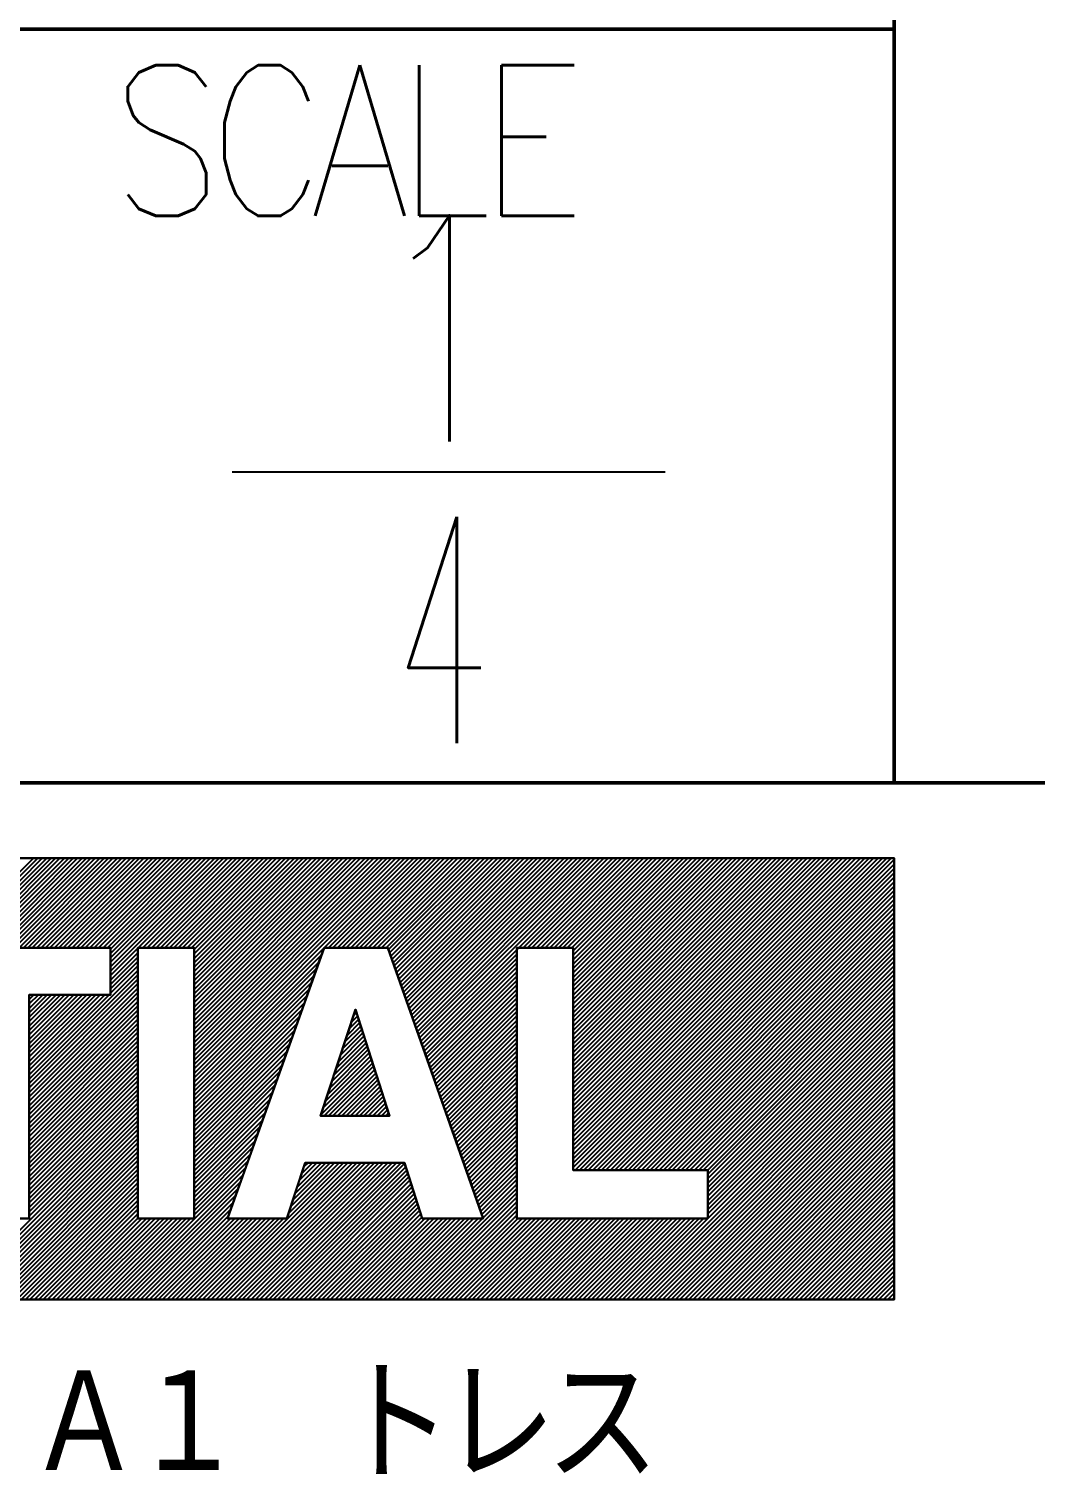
# Model space of a CAD drawing. Header units: millimetres. Extents: x -1556 to 1738, y -901 to 1368.
# Drawn here: x 1682.1 to 1736, y -901.2 to -824 of the extents above; entities that cross this region are included whole.
import ezdxf

# ---------------------------------------------------------------- set-up
doc = ezdxf.new("R2010")
doc.units = ezdxf.units.MM
doc.header["$LTSCALE"] = 1.453415
doc.layers.add('NoLayerName_002', color=7, linetype='Continuous')
doc.layers.add('※200以降使用不可', color=7, linetype='Continuous')
doc.styles.get("Standard").update_dxf_attribs({"font": 'txt', "bigfont": 'extfont2'})

# ---------------------------------------------------------------- blocks, each defined once
blk = doc.blocks.new('JZB_0001')
at = {"layer": '※200以降使用不可', "color": 30, "linetype": 'Continuous', "lineweight": 50}
for p, q in [((821, 9.288), (821, 563.288)), ((720.999, 19.288), (820.999, 19.288)), ((25, 9.288), (821, 9.288)), ((821, 9.288), (823, 9.288))]:
    blk.add_line(p, q, dxfattribs=at)
at = {"layer": '※200以降使用不可', "color": 30, "linetype": 'Continuous', "lineweight": 25}
for p, q in [((812.214, 13.415), (817.961, 13.415)), ((809.575, 8.289), (808.386, 7.1)), ((809.633, 8.289), (808.445, 7.1)), ((809.692, 8.289), (808.503, 7.1)), ((809.751, 8.289), (808.562, 7.1)), ((809.81, 8.289), (808.621, 7.1)), ((809.868, 8.289), (808.68, 7.1)), ((809.927, 8.289), (808.738, 7.1)), ((809.986, 8.289), (808.797, 7.1)), ((810.044, 8.289), (808.856, 7.1)), ((810.103, 8.289), (808.914, 7.1)), ((810.162, 8.289), (808.973, 7.1)), ((810.22, 8.289), (809.032, 7.1)), ((810.279, 8.289), (809.09, 7.1)), ((810.338, 8.289), (809.149, 7.1)), ((810.396, 8.289), (809.208, 7.1)), ((810.455, 8.289), (809.266, 7.1)), ((810.514, 8.289), (809.325, 7.1)), ((810.573, 8.289), (809.384, 7.1)), ((810.631, 8.289), (809.443, 7.1)), ((810.69, 8.289), (809.501, 7.1)), ((810.749, 8.289), (809.56, 7.1)), ((810.807, 8.289), (809.619, 7.1)), ((810.866, 8.289), (809.677, 7.1)), ((810.925, 8.289), (809.736, 7.1)), ((810.983, 8.289), (809.795, 7.1)), ((811.042, 8.289), (809.853, 7.1)), ((811.101, 8.289), (809.912, 7.1)), ((811.159, 8.289), (809.971, 7.1)), ((811.218, 8.289), (810.029, 7.1)), ((811.277, 8.289), (810.088, 7.1)), ((811.335, 8.289), (810.147, 7.1)), ((811.394, 8.289), (810.205, 7.1)), ((811.453, 8.289), (810.264, 7.1)), ((811.512, 8.289), (810.323, 7.1)), ((811.57, 8.289), (810.382, 7.1)), ((811.629, 8.289), (810.44, 7.1)), ((811.688, 8.289), (810.499, 7.1)), ((811.746, 8.289), (810.558, 7.1)), ((812.098, 8.289), (810.599, 6.789)), ((812.04, 8.289), (810.599, 6.848)), ((811.981, 8.289), (810.599, 6.907)), ((811.922, 8.289), (810.599, 6.965)), ((811.864, 8.289), (810.599, 7.024)), ((811.805, 8.289), (810.599, 7.083)), ((812.157, 8.289), (810.961, 7.093)), ((812.216, 8.289), (811.027, 7.101)), ((812.275, 8.289), (811.086, 7.1)), ((812.333, 8.289), (811.145, 7.1)), ((812.392, 8.289), (811.203, 7.1)), ((812.451, 8.289), (811.262, 7.1)), ((812.509, 8.289), (811.321, 7.1)), ((812.568, 8.289), (811.379, 7.1)), ((812.627, 8.289), (811.438, 7.1)), ((812.685, 8.289), (811.497, 7.1)), ((812.744, 8.289), (811.555, 7.1)), ((812.803, 8.289), (811.614, 7.1)), ((812.861, 8.289), (811.673, 7.1)), ((814.387, 8.289), (811.707, 5.609)), ((814.329, 8.289), (811.707, 5.668)), ((814.27, 8.289), (811.707, 5.726)), ((814.211, 8.289), (811.707, 5.785)), ((814.153, 8.289), (811.707, 5.844)), ((814.094, 8.289), (811.707, 5.902)), ((814.035, 8.289), (811.707, 5.961)), ((813.977, 8.289), (811.707, 6.02)), ((813.918, 8.289), (811.707, 6.078)), ((813.859, 8.289), (811.707, 6.137)), ((813.8, 8.289), (811.707, 6.196)), ((813.742, 8.289), (811.707, 6.255)), ((813.683, 8.289), (811.707, 6.313)), ((813.624, 8.289), (811.707, 6.372)), ((813.566, 8.289), (811.707, 6.431)), ((813.507, 8.289), (811.707, 6.489)), ((813.448, 8.289), (811.707, 6.548)), ((813.39, 8.289), (811.707, 6.607)), ((813.331, 8.289), (811.707, 6.665)), ((813.272, 8.289), (811.707, 6.724)), ((813.214, 8.289), (811.707, 6.783)), ((813.155, 8.289), (811.707, 6.841)), ((813.096, 8.289), (811.707, 6.9)), ((813.038, 8.289), (811.707, 6.959)), ((812.979, 8.289), (811.707, 7.018)), ((812.92, 8.289), (811.707, 7.076)), ((814.622, 8.289), (811.707, 5.374)), ((814.563, 8.289), (811.707, 5.433)), ((814.505, 8.289), (811.707, 5.492)), ((814.446, 8.289), (811.707, 5.55)), ((814.681, 8.289), (813.492, 7.1)), ((814.74, 8.289), (813.551, 7.1)), ((814.798, 8.289), (813.61, 7.1)), ((814.857, 8.289), (813.668, 7.1)), ((814.916, 8.289), (813.727, 7.1)), ((814.974, 8.289), (813.786, 7.1)), ((815.033, 8.289), (813.844, 7.1)), ((815.092, 8.289), (813.903, 7.1)), ((815.15, 8.289), (813.962, 7.1)), ((815.209, 8.289), (814.02, 7.1)), ((815.268, 8.289), (814.079, 7.1)), ((815.326, 8.289), (814.138, 7.1)), ((815.385, 8.289), (814.196, 7.1)), ((815.444, 8.289), (814.255, 7.1)), ((815.502, 8.289), (814.288, 7.075)), ((815.561, 8.289), (814.303, 7.031)), ((815.62, 8.289), (814.319, 6.988)), ((815.679, 8.289), (814.334, 6.945)), ((815.737, 8.289), (814.349, 6.901)), ((815.796, 8.289), (814.365, 6.858)), ((815.855, 8.289), (814.38, 6.814)), ((815.913, 8.289), (814.395, 6.771)), ((815.972, 8.289), (814.411, 6.728)), ((816.031, 8.289), (814.426, 6.684)), ((816.089, 8.289), (814.441, 6.641)), ((816.148, 8.289), (814.456, 6.597)), ((816.207, 8.289), (814.472, 6.554)), ((816.265, 8.289), (814.487, 6.511)), ((816.324, 8.289), (814.502, 6.467)), ((816.383, 8.289), (814.518, 6.424)), ((816.442, 8.289), (814.533, 6.381)), ((816.5, 8.289), (814.548, 6.337)), ((816.559, 8.289), (814.564, 6.294)), ((816.618, 8.289), (814.579, 6.25)), ((816.676, 8.289), (814.594, 6.207)), ((816.735, 8.289), (814.609, 6.164)), ((816.794, 8.289), (814.625, 6.12)), ((816.852, 8.289), (814.64, 6.077)), ((816.911, 8.289), (814.655, 6.033)), ((816.97, 8.289), (814.671, 5.99)), ((817.028, 8.289), (814.686, 5.947)), ((817.087, 8.289), (814.701, 5.903)), ((817.146, 8.289), (814.717, 5.86)), ((817.204, 8.289), (816.016, 7.1)), ((817.263, 8.289), (816.075, 7.1)), ((817.322, 8.289), (816.133, 7.1)), ((817.381, 8.289), (816.192, 7.1)), ((817.439, 8.289), (816.251, 7.1)), ((817.498, 8.289), (816.309, 7.1)), ((817.557, 8.289), (816.368, 7.1)), ((817.615, 8.289), (816.427, 7.1)), ((817.674, 8.289), (816.485, 7.1)), ((817.733, 8.289), (816.544, 7.1)), ((817.791, 8.289), (816.603, 7.1)), ((817.85, 8.289), (816.661, 7.1)), ((817.909, 8.289), (816.72, 7.1)), ((818.554, 8.289), (816.737, 6.472)), ((818.496, 8.289), (816.737, 6.531)), ((818.437, 8.289), (816.737, 6.59)), ((818.378, 8.289), (816.737, 6.648)), ((818.32, 8.289), (816.737, 6.707)), ((818.261, 8.289), (816.737, 6.766)), ((818.202, 8.289), (816.737, 6.824)), ((818.144, 8.289), (816.737, 6.883)), ((818.085, 8.289), (816.737, 6.942)), ((818.026, 8.289), (816.737, 7)), ((817.967, 8.289), (816.737, 7.059)), ((820.843, 8.289), (816.737, 4.183)), ((820.785, 8.289), (816.737, 4.242)), ((820.726, 8.289), (816.737, 4.301)), ((820.667, 8.289), (816.737, 4.359)), ((820.608, 8.289), (816.737, 4.418)), ((820.55, 8.289), (816.737, 4.477)), ((820.491, 8.289), (816.737, 4.535)), ((820.432, 8.289), (816.737, 4.594)), ((820.374, 8.289), (816.737, 4.653)), ((820.315, 8.289), (816.737, 4.712)), ((820.256, 8.289), (816.737, 4.77)), ((820.198, 8.289), (816.737, 4.829)), ((820.139, 8.289), (816.737, 4.888)), ((820.08, 8.289), (816.737, 4.946)), ((820.022, 8.289), (816.737, 5.005)), ((819.963, 8.289), (816.737, 5.064)), ((819.904, 8.289), (816.737, 5.122)), ((819.846, 8.289), (816.737, 5.181)), ((819.787, 8.289), (816.737, 5.24)), ((819.728, 8.289), (816.737, 5.298)), ((819.669, 8.289), (816.737, 5.357)), ((819.611, 8.289), (816.737, 5.416)), ((819.552, 8.289), (816.737, 5.474)), ((819.493, 8.289), (816.737, 5.533)), ((819.435, 8.289), (816.737, 5.592)), ((819.376, 8.289), (816.737, 5.651)), ((819.317, 8.289), (816.737, 5.709)), ((819.259, 8.289), (816.737, 5.768)), ((819.2, 8.289), (816.737, 5.827)), ((819.141, 8.289), (816.737, 5.885)), ((819.083, 8.289), (816.737, 5.944)), ((819.024, 8.289), (816.737, 6.003)), ((818.965, 8.289), (816.737, 6.061)), ((818.906, 8.289), (816.737, 6.12)), ((818.848, 8.289), (816.737, 6.179)), ((818.789, 8.289), (816.737, 6.237)), ((818.73, 8.289), (816.737, 6.296)), ((818.672, 8.289), (816.737, 6.355)), ((818.613, 8.289), (816.737, 6.414)), ((820.902, 8.289), (816.763, 4.151)), ((820.961, 8.289), (816.822, 4.15)), ((821, 8.27), (816.881, 4.15)), ((821, 8.211), (816.939, 4.15)), ((821, 8.152), (816.998, 4.15)), ((821, 8.094), (817.057, 4.15)), ((821, 8.035), (817.115, 4.15)), ((821, 7.976), (817.174, 4.15)), ((821, 7.917), (817.233, 4.15)), ((821, 7.859), (817.291, 4.15)), ((821, 7.8), (817.35, 4.15)), ((821, 7.741), (817.409, 4.15)), ((821, 7.683), (817.467, 4.15)), ((821, 7.624), (817.526, 4.15)), ((821, 7.565), (817.585, 4.15)), ((821, 7.507), (817.644, 4.15)), ((821, 7.448), (817.702, 4.15)), ((821, 7.389), (817.761, 4.15)), ((821, 7.33), (817.82, 4.15)), ((821, 7.272), (817.878, 4.15)), ((821, 7.213), (817.937, 4.15)), ((821, 7.154), (817.996, 4.15)), ((810.961, 7.093), (810.599, 6.731)), ((810.961, 7.034), (810.599, 6.672)), ((810.961, 6.976), (810.599, 6.613)), ((813.398, 7.006), (811.707, 5.315)), ((816.016, 7.1), (814.732, 5.817)), ((815.991, 7.017), (814.747, 5.773)), ((815.991, 6.958), (814.763, 5.73)), ((821, 7.096), (818.054, 4.15)), ((821, 7.037), (818.113, 4.15)), ((821, 6.978), (818.172, 4.15)), ((810.961, 6.8), (809.519, 5.357)), ((810.961, 6.917), (810.599, 6.554)), ((810.961, 6.858), (810.599, 6.496)), ((813.366, 6.915), (811.707, 5.257)), ((813.333, 6.824), (811.707, 5.198)), ((815.991, 6.9), (814.778, 5.686)), ((815.991, 6.841), (814.793, 5.643)), ((815.991, 6.782), (814.808, 5.6)), ((821, 6.92), (818.23, 4.15)), ((821, 6.861), (818.289, 4.15)), ((821, 6.802), (818.348, 4.15)), ((810.961, 6.741), (809.519, 5.299)), ((810.961, 6.682), (809.519, 5.24)), ((810.961, 6.624), (809.519, 5.181)), ((810.961, 6.565), (809.519, 5.122)), ((813.301, 6.733), (811.707, 5.139)), ((813.268, 6.642), (811.707, 5.081)), ((815.991, 6.724), (814.824, 5.556)), ((815.991, 6.665), (814.839, 5.513)), ((815.991, 6.606), (814.854, 5.47)), ((821, 6.744), (818.407, 4.15)), ((821, 6.685), (818.465, 4.15)), ((821, 6.626), (818.524, 4.15)), ((821, 6.567), (818.528, 4.096)), ((809.523, 6.477), (809.518, 6.472)), ((810.961, 6.506), (809.519, 5.064)), ((810.58, 6.477), (809.519, 5.416)), ((810.521, 6.477), (809.519, 5.475)), ((810.462, 6.477), (809.519, 5.533)), ((810.404, 6.477), (809.519, 5.592)), ((810.345, 6.477), (809.519, 5.651)), ((810.286, 6.477), (809.519, 5.709)), ((810.227, 6.477), (809.519, 5.768)), ((810.169, 6.477), (809.519, 5.827)), ((810.11, 6.477), (809.519, 5.885)), ((810.051, 6.477), (809.519, 5.944)), ((809.993, 6.477), (809.519, 6.003)), ((809.934, 6.477), (809.519, 6.061)), ((809.875, 6.477), (809.519, 6.12)), ((809.817, 6.477), (809.519, 6.179)), ((809.758, 6.477), (809.519, 6.237)), ((809.699, 6.477), (809.519, 6.296)), ((809.641, 6.477), (809.519, 6.355)), ((809.582, 6.477), (809.519, 6.413)), ((809.993, 6.477), (809.519, 6.003)), ((810.961, 6.448), (809.519, 5.005)), ((810.961, 6.389), (809.519, 4.946)), ((813.236, 6.551), (811.707, 5.022)), ((813.203, 6.46), (811.707, 4.963)), ((813.171, 6.368), (811.707, 4.905)), ((815.991, 6.548), (814.87, 5.426)), ((815.991, 6.489), (814.885, 5.383)), ((815.991, 6.43), (814.9, 5.339)), ((815.991, 6.371), (814.916, 5.296)), ((821, 6.509), (818.528, 4.038)), ((821, 6.45), (818.528, 3.979)), ((821, 6.391), (818.528, 3.92)), ((810.961, 6.33), (809.519, 4.888)), ((810.961, 6.272), (809.519, 4.829)), ((810.961, 6.213), (809.519, 4.77)), ((813.138, 6.277), (811.707, 4.846)), ((813.106, 6.186), (811.707, 4.787)), ((813.877, 6.194), (813.795, 6.112)), ((813.863, 6.239), (813.824, 6.199)), ((815.991, 6.313), (814.931, 5.253)), ((815.991, 6.254), (814.946, 5.209)), ((815.991, 6.195), (814.962, 5.166)), ((821, 6.333), (818.528, 3.861)), ((821, 6.274), (818.528, 3.803)), ((821, 6.215), (818.528, 3.744)), ((810.961, 6.154), (809.519, 4.712)), ((810.961, 6.095), (809.519, 4.653)), ((810.961, 6.037), (809.519, 4.594)), ((813.074, 6.095), (811.707, 4.729)), ((813.041, 6.004), (811.707, 4.67)), ((813.934, 6.016), (813.68, 5.762)), ((813.92, 6.061), (813.708, 5.85)), ((813.905, 6.105), (813.737, 5.937)), ((813.891, 6.15), (813.766, 6.024)), ((815.991, 6.137), (814.977, 5.122)), ((815.991, 6.078), (814.992, 5.079)), ((815.991, 6.019), (815.007, 5.036)), ((821, 5.981), (817.452, 2.433)), ((821, 6.157), (818.528, 3.685)), ((821, 6.098), (818.528, 3.627)), ((821, 6.039), (818.528, 3.568)), ((810.961, 5.978), (809.519, 4.536)), ((810.961, 5.919), (809.519, 4.477)), ((810.961, 5.861), (809.519, 4.418)), ((810.961, 5.802), (809.519, 4.36)), ((813.009, 5.913), (811.707, 4.611)), ((812.976, 5.821), (811.707, 4.553)), ((814.005, 5.794), (813.536, 5.325)), ((813.991, 5.838), (813.565, 5.412)), ((813.976, 5.883), (813.593, 5.5)), ((813.962, 5.927), (813.622, 5.587)), ((813.948, 5.972), (813.651, 5.675)), ((815.991, 5.961), (815.023, 4.992)), ((815.991, 5.902), (815.038, 4.949)), ((815.991, 5.843), (815.053, 4.906)), ((821, 5.922), (817.511, 2.433)), ((821, 5.863), (817.569, 2.433)), ((821, 5.804), (817.628, 2.433)), ((810.961, 5.743), (809.519, 4.301)), ((810.961, 5.685), (809.519, 4.242)), ((810.961, 5.626), (809.519, 4.183)), ((812.944, 5.73), (811.707, 4.494)), ((812.911, 5.639), (811.707, 4.435)), ((814.062, 5.616), (813.421, 4.975)), ((814.047, 5.66), (813.449, 5.062)), ((814.033, 5.705), (813.478, 5.15)), ((814.019, 5.749), (813.507, 5.237)), ((815.991, 5.785), (815.069, 4.862)), ((815.991, 5.726), (815.084, 4.819)), ((815.991, 5.667), (815.099, 4.775)), ((815.991, 5.608), (815.115, 4.732)), ((821, 5.746), (817.687, 2.433)), ((821, 5.687), (817.746, 2.433)), ((821, 5.628), (817.804, 2.433)), ((810.961, 5.567), (809.519, 4.125)), ((810.961, 5.509), (809.519, 4.066)), ((810.961, 5.45), (809.519, 4.007)), ((812.879, 5.548), (811.707, 4.376)), ((812.846, 5.457), (811.707, 4.318)), ((814.076, 5.571), (813.392, 4.887)), ((814.09, 5.527), (813.433, 4.87)), ((814.104, 5.482), (813.492, 4.87)), ((814.118, 5.438), (813.551, 4.87)), ((815.991, 5.55), (815.13, 4.689)), ((815.991, 5.491), (815.145, 4.645)), ((815.991, 5.432), (815.161, 4.602)), ((821, 5.57), (817.863, 2.433)), ((821, 5.511), (817.922, 2.433)), ((821, 5.452), (817.98, 2.433)), ((810.961, 5.391), (809.519, 3.949)), ((810.961, 5.333), (809.519, 3.89)), ((810.961, 5.274), (809.519, 3.831)), ((810.961, 5.215), (809.519, 3.773)), ((812.814, 5.366), (811.707, 4.259)), ((812.781, 5.275), (811.707, 4.2)), ((814.133, 5.393), (813.609, 4.87)), ((814.147, 5.349), (813.668, 4.87)), ((814.161, 5.304), (813.727, 4.87)), ((814.175, 5.26), (813.785, 4.87)), ((814.189, 5.215), (813.844, 4.87)), ((815.991, 5.374), (815.176, 4.559)), ((815.991, 5.315), (815.191, 4.515)), ((815.991, 5.256), (815.207, 4.472)), ((821, 5.394), (818.039, 2.433)), ((821, 5.335), (818.098, 2.433)), ((821, 5.276), (818.156, 2.433)), ((821, 5.218), (818.215, 2.433)), ((810.961, 5.156), (809.519, 3.714)), ((810.961, 5.098), (809.519, 3.655)), ((810.961, 5.039), (809.519, 3.597)), ((812.749, 5.183), (811.707, 4.142)), ((812.716, 5.092), (811.707, 4.083)), ((814.204, 5.171), (813.903, 4.87)), ((814.218, 5.126), (813.962, 4.87)), ((814.232, 5.082), (814.02, 4.87)), ((814.246, 5.037), (814.079, 4.87)), ((815.991, 5.198), (815.222, 4.428)), ((815.991, 5.139), (815.237, 4.385)), ((815.991, 5.08), (815.252, 4.342)), ((815.991, 5.022), (815.268, 4.298)), ((821, 5.159), (818.274, 2.433)), ((821, 5.1), (818.332, 2.433)), ((821, 5.041), (818.391, 2.433)), ((810.961, 4.922), (808.473, 2.433)), ((810.961, 4.863), (808.531, 2.433)), ((810.961, 4.98), (809.519, 3.538)), ((812.684, 5.001), (811.707, 4.024)), ((812.651, 4.91), (811.707, 3.966)), ((814.26, 4.993), (814.138, 4.87)), ((814.275, 4.948), (814.196, 4.87)), ((814.289, 4.904), (814.255, 4.87)), ((815.991, 4.963), (815.283, 4.255)), ((815.991, 4.904), (815.298, 4.211)), ((815.991, 4.845), (815.314, 4.168)), ((821, 4.983), (818.45, 2.433)), ((821, 4.924), (818.509, 2.433)), ((821, 4.865), (818.567, 2.433)), ((810.961, 4.804), (808.59, 2.433)), ((810.961, 4.746), (808.649, 2.433)), ((810.961, 4.687), (808.707, 2.433)), ((812.619, 4.819), (811.707, 3.907)), ((812.586, 4.728), (811.707, 3.848)), ((812.554, 4.636), (811.707, 3.79)), ((815.991, 4.787), (815.329, 4.125)), ((815.991, 4.728), (815.344, 4.081)), ((815.991, 4.669), (815.36, 4.038)), ((821, 4.807), (818.626, 2.433)), ((821, 4.748), (818.685, 2.433)), ((821, 4.689), (818.743, 2.433)), ((821, 4.631), (818.802, 2.433)), ((810.961, 4.628), (808.766, 2.433)), ((810.961, 4.57), (808.825, 2.433)), ((810.961, 4.511), (808.883, 2.433)), ((810.961, 4.452), (808.942, 2.433)), ((812.522, 4.545), (811.707, 3.731)), ((812.489, 4.454), (811.707, 3.672)), ((815.991, 4.611), (815.375, 3.995)), ((815.991, 4.552), (815.39, 3.951)), ((815.991, 4.493), (815.406, 3.908)), ((821, 4.572), (818.861, 2.433)), ((821, 4.513), (818.919, 2.433)), ((821, 4.455), (818.978, 2.433)), ((810.961, 4.393), (809.001, 2.433)), ((810.961, 4.335), (809.059, 2.433)), ((810.961, 4.276), (809.118, 2.433)), ((812.457, 4.363), (811.707, 3.614)), ((812.424, 4.272), (811.707, 3.555)), ((813.691, 4.247), (811.877, 2.433)), ((813.749, 4.247), (811.935, 2.433)), ((813.808, 4.247), (811.994, 2.433)), ((813.867, 4.247), (812.053, 2.433)), ((813.925, 4.247), (812.111, 2.433)), ((813.984, 4.247), (812.17, 2.433)), ((814.043, 4.247), (812.229, 2.433)), ((814.101, 4.247), (812.287, 2.433)), ((814.16, 4.247), (812.346, 2.433)), ((814.219, 4.247), (812.405, 2.433)), ((814.277, 4.247), (812.463, 2.433)), ((814.336, 4.247), (812.522, 2.433)), ((814.395, 4.247), (812.581, 2.433)), ((814.454, 4.247), (812.64, 2.433)), ((813.632, 4.247), (812.959, 3.575)), ((813.573, 4.247), (812.988, 3.662)), ((813.515, 4.247), (813.017, 3.75)), ((813.456, 4.247), (813.046, 3.837)), ((813.397, 4.247), (813.075, 3.924)), ((813.338, 4.247), (813.103, 4.012)), ((813.28, 4.247), (813.132, 4.099)), ((813.221, 4.247), (813.161, 4.187)), ((815.991, 4.435), (815.421, 3.864)), ((815.991, 4.376), (815.436, 3.821)), ((815.991, 4.317), (815.451, 3.778)), ((815.991, 4.259), (815.467, 3.734)), ((821, 4.396), (819.037, 2.433)), ((821, 4.337), (819.095, 2.433)), ((821, 4.278), (819.154, 2.433)), ((810.961, 4.217), (809.177, 2.433)), ((810.961, 4.159), (809.236, 2.433)), ((810.961, 4.1), (809.294, 2.433)), ((812.392, 4.181), (810.644, 2.433)), ((812.359, 4.089), (810.703, 2.433)), ((814.502, 4.237), (812.698, 2.433)), ((814.516, 4.193), (812.757, 2.433)), ((814.531, 4.148), (812.816, 2.433)), ((814.545, 4.104), (812.874, 2.433)), ((814.559, 4.059), (812.933, 2.433)), ((815.991, 4.2), (815.482, 3.691)), ((815.991, 4.141), (815.497, 3.648)), ((815.991, 4.082), (815.513, 3.604)), ((821, 4.22), (819.213, 2.433)), ((821, 4.161), (819.271, 2.433)), ((821, 4.102), (819.33, 2.433)), ((810.961, 4.041), (809.353, 2.433)), ((810.961, 3.983), (809.412, 2.433)), ((810.961, 3.924), (809.47, 2.433)), ((810.961, 3.865), (809.529, 2.433)), ((812.327, 3.998), (810.761, 2.433)), ((812.294, 3.907), (810.82, 2.433)), ((814.573, 4.015), (812.992, 2.433)), ((814.588, 3.97), (813.05, 2.433)), ((814.602, 3.926), (813.109, 2.433)), ((814.616, 3.881), (813.168, 2.433)), ((815.991, 3.906), (814.518, 2.433)), ((815.991, 4.024), (815.528, 3.561)), ((815.991, 3.965), (815.543, 3.517)), ((821, 4.044), (819.389, 2.433)), ((821, 3.985), (819.448, 2.433)), ((821, 3.926), (819.506, 2.433)), ((821, 3.868), (819.565, 2.433)), ((810.961, 3.807), (809.588, 2.433)), ((810.961, 3.748), (809.646, 2.433)), ((810.961, 3.689), (809.705, 2.433)), ((812.262, 3.816), (810.879, 2.433)), ((812.229, 3.725), (810.938, 2.433)), ((814.63, 3.837), (813.226, 2.433)), ((814.644, 3.792), (813.285, 2.433)), ((814.659, 3.748), (813.344, 2.433)), ((814.673, 3.703), (813.403, 2.433)), ((815.991, 3.848), (814.576, 2.433)), ((815.991, 3.789), (814.635, 2.433)), ((815.991, 3.73), (814.694, 2.433)), ((815.991, 3.672), (814.752, 2.433)), ((821, 3.809), (819.624, 2.433)), ((821, 3.75), (819.682, 2.433)), ((821, 3.692), (819.741, 2.433)), ((810.961, 3.63), (809.764, 2.433)), ((810.961, 3.572), (809.822, 2.433)), ((810.957, 3.509), (809.881, 2.433)), ((811.016, 3.509), (809.94, 2.433)), ((811.075, 3.509), (809.998, 2.433)), ((811.133, 3.509), (810.057, 2.433)), ((811.192, 3.509), (810.116, 2.433)), ((811.251, 3.509), (810.175, 2.433)), ((811.31, 3.509), (810.233, 2.433)), ((811.368, 3.509), (810.292, 2.433)), ((811.427, 3.509), (810.351, 2.433)), ((811.486, 3.509), (810.409, 2.433)), ((811.544, 3.509), (810.468, 2.433)), ((811.603, 3.509), (810.527, 2.433)), ((811.662, 3.509), (810.585, 2.433)), ((812.197, 3.634), (810.996, 2.433)), ((812.164, 3.542), (811.055, 2.433)), ((812.19, 3.509), (811.114, 2.433)), ((812.249, 3.509), (811.172, 2.433)), ((812.307, 3.509), (811.231, 2.433)), ((812.366, 3.509), (811.29, 2.433)), ((812.425, 3.509), (811.348, 2.433)), ((812.483, 3.509), (811.407, 2.433)), ((812.542, 3.509), (811.466, 2.433)), ((812.601, 3.509), (811.524, 2.433)), ((812.659, 3.509), (811.583, 2.433)), ((812.718, 3.509), (811.642, 2.433)), ((812.777, 3.509), (811.701, 2.433)), ((812.836, 3.509), (811.759, 2.433)), ((812.894, 3.509), (811.818, 2.433)), ((814.687, 3.659), (813.461, 2.433)), ((814.701, 3.614), (813.52, 2.433)), ((814.715, 3.57), (813.579, 2.433)), ((814.73, 3.525), (813.637, 2.433)), ((814.772, 3.509), (813.696, 2.433)), ((814.831, 3.509), (813.755, 2.433)), ((814.89, 3.509), (813.813, 2.433)), ((814.948, 3.509), (813.872, 2.433)), ((815.007, 3.509), (813.931, 2.433)), ((815.066, 3.509), (813.989, 2.433)), ((815.124, 3.509), (814.048, 2.433)), ((815.183, 3.509), (814.107, 2.433)), ((815.242, 3.509), (814.165, 2.433)), ((815.3, 3.509), (814.224, 2.433)), ((815.359, 3.509), (814.283, 2.433)), ((815.418, 3.509), (814.342, 2.433)), ((815.476, 3.509), (814.4, 2.433)), ((815.535, 3.509), (814.459, 2.433)), ((815.991, 3.613), (814.811, 2.433)), ((815.991, 3.554), (814.87, 2.433)), ((816.005, 3.509), (814.928, 2.433)), ((816.063, 3.509), (814.987, 2.433)), ((816.122, 3.509), (815.046, 2.433)), ((816.181, 3.509), (815.105, 2.433)), ((816.239, 3.509), (815.163, 2.433)), ((816.298, 3.509), (815.222, 2.433)), ((816.357, 3.509), (815.281, 2.433)), ((816.416, 3.509), (815.339, 2.433)), ((816.474, 3.509), (815.398, 2.433)), ((816.533, 3.509), (815.457, 2.433)), ((816.592, 3.509), (815.515, 2.433)), ((816.65, 3.509), (815.574, 2.433)), ((816.709, 3.509), (815.633, 2.433)), ((816.768, 3.509), (815.691, 2.433)), ((816.826, 3.509), (815.75, 2.433)), ((816.885, 3.509), (815.809, 2.433)), ((816.944, 3.509), (815.867, 2.433)), ((817.002, 3.509), (815.926, 2.433)), ((817.061, 3.509), (815.985, 2.433)), ((817.12, 3.509), (816.044, 2.433)), ((817.179, 3.509), (816.102, 2.433)), ((817.237, 3.509), (816.161, 2.433)), ((817.296, 3.509), (816.22, 2.433)), ((817.355, 3.509), (816.278, 2.433)), ((817.413, 3.509), (816.337, 2.433)), ((817.472, 3.509), (816.396, 2.433)), ((817.531, 3.509), (816.454, 2.433)), ((817.589, 3.509), (816.513, 2.433)), ((817.648, 3.509), (816.572, 2.433)), ((817.707, 3.509), (816.63, 2.433)), ((817.765, 3.509), (816.689, 2.433)), ((817.824, 3.509), (816.748, 2.433)), ((817.883, 3.509), (816.807, 2.433)), ((817.942, 3.509), (816.865, 2.433)), ((818, 3.509), (816.924, 2.433)), ((818.059, 3.509), (816.983, 2.433)), ((818.118, 3.509), (817.041, 2.433)), ((818.176, 3.509), (817.1, 2.433)), ((818.235, 3.509), (817.159, 2.433)), ((818.294, 3.509), (817.217, 2.433)), ((818.352, 3.509), (817.276, 2.433)), ((818.411, 3.509), (817.335, 2.433)), ((818.47, 3.509), (817.393, 2.433)), ((821, 3.633), (819.8, 2.433)), ((821, 3.574), (819.858, 2.433)), ((821, 3.515), (819.917, 2.433)), ((821, 3.457), (819.976, 2.433)), ((821, 3.398), (820.034, 2.433)), ((821, 3.339), (820.093, 2.433)), ((821, 3.281), (820.152, 2.433)), ((821, 3.222), (820.211, 2.433)), ((821, 3.163), (820.269, 2.433)), ((821, 3.105), (820.328, 2.433)), ((821, 3.046), (820.387, 2.433)), ((821, 2.987), (820.445, 2.433)), ((821, 2.929), (820.504, 2.433)), ((821, 2.87), (820.563, 2.433)), ((821, 2.811), (820.621, 2.433)), ((821, 2.753), (820.68, 2.433)), ((821, 2.694), (820.739, 2.433)), ((821, 2.635), (820.797, 2.433)), ((821, 2.576), (820.856, 2.433)), ((821, 2.518), (820.915, 2.433)), ((821, 2.459), (820.974, 2.433))]:
    blk.add_line(p, q, dxfattribs=at)
for points in [[(779.421, 8.289), (782.873, 8.289), (785.937, 8.289), (788.686, 8.289), (791.192, 8.289), (793.525, 8.289), (795.758, 8.289), (797.963, 8.289), (800.211, 8.289), (802.558, 8.289), (805.007, 8.289), (807.541, 8.289), (810.147, 8.289), (812.81, 8.289), (815.516, 8.289), (818.251, 8.289), (821, 8.289)], [(821, 8.289), (821, 7.803), (821, 7.371), (821, 6.984), (821, 6.631), (821, 6.303), (821, 5.988), (821, 5.678), (821, 5.361), (821, 5.03), (821, 4.686), (821, 4.329), (821, 3.962), (821, 3.587), (821, 3.205), (821, 2.82), (821, 2.433)], [(807.692, 7.1), (807.934, 7.1), (808.148, 7.1), (808.34, 7.1), (808.515, 7.1), (808.678, 7.1), (808.834, 7.1), (808.988, 7.1), (809.145, 7.1), (809.31, 7.1), (809.481, 7.1), (809.658, 7.1), (809.84, 7.1), (810.026, 7.1), (810.215, 7.1), (810.406, 7.1), (810.598, 7.1)], [(810.599, 7.101), (810.599, 7.049), (810.599, 7.003), (810.599, 6.962), (810.599, 6.924), (810.599, 6.889), (810.599, 6.856), (810.599, 6.822), (810.599, 6.789), (810.599, 6.754), (810.599, 6.717), (810.599, 6.679), (810.599, 6.64), (810.599, 6.6), (810.599, 6.559), (810.599, 6.518), (810.599, 6.477)], [(810.961, 7.101), (811.023, 7.101), (811.078, 7.101), (811.127, 7.101), (811.172, 7.101), (811.214, 7.101), (811.254, 7.101), (811.294, 7.101), (811.334, 7.101), (811.376, 7.101), (811.42, 7.101), (811.466, 7.1), (811.513, 7.1), (811.56, 7.1), (811.609, 7.1), (811.658, 7.1), (811.707, 7.1)], [(810.961, 3.509), (810.961, 3.807), (810.961, 4.072), (810.961, 4.31), (810.961, 4.526), (810.961, 4.728), (810.961, 4.92), (810.961, 5.111), (810.961, 5.305), (810.961, 5.508), (810.961, 5.719), (810.961, 5.938), (810.961, 6.163), (810.961, 6.393), (810.961, 6.627), (810.961, 6.863), (810.961, 7.101)], [(811.707, 7.1), (811.707, 6.802), (811.707, 6.538), (811.707, 6.3), (811.707, 6.084), (811.707, 5.882), (811.707, 5.689), (811.707, 5.499), (811.707, 5.305), (811.707, 5.102), (811.707, 4.891), (811.707, 4.672), (811.707, 4.447), (811.707, 4.217), (811.707, 3.983), (811.707, 3.747), (811.707, 3.509)], [(812.153, 3.509), (812.259, 3.807), (812.353, 4.072), (812.438, 4.309), (812.515, 4.526), (812.586, 4.727), (812.655, 4.92), (812.723, 5.111), (812.792, 5.305), (812.864, 5.508), (812.94, 5.719), (813.018, 5.938), (813.098, 6.163), (813.18, 6.393), (813.263, 6.627), (813.347, 6.863), (813.432, 7.101)], [(813.432, 7.1), (813.502, 7.1), (813.564, 7.1), (813.621, 7.1), (813.672, 7.1), (813.719, 7.1), (813.765, 7.1), (813.81, 7.1), (813.855, 7.1), (813.903, 7.1), (813.953, 7.1), (814.005, 7.1), (814.058, 7.1), (814.112, 7.1), (814.167, 7.1), (814.223, 7.1), (814.279, 7.1)], [(814.279, 7.1), (814.384, 6.802), (814.478, 6.538), (814.561, 6.3), (814.638, 6.084), (814.709, 5.882), (814.777, 5.689), (814.844, 5.499), (814.913, 5.305), (814.984, 5.102), (815.059, 4.891), (815.136, 4.672), (815.216, 4.447), (815.297, 4.217), (815.379, 3.983), (815.462, 3.747), (815.546, 3.509)], [(815.991, 7.1), (816.037, 7.1), (816.078, 7.1), (816.114, 7.1), (816.148, 7.1), (816.179, 7.1), (816.208, 7.1), (816.238, 7.1), (816.268, 7.1), (816.299, 7.1), (816.331, 7.1), (816.365, 7.1), (816.4, 7.1), (816.435, 7.1), (816.471, 7.1), (816.508, 7.1), (816.544, 7.1)], [(815.991, 3.509), (815.991, 3.807), (815.991, 4.072), (815.991, 4.31), (815.991, 4.526), (815.991, 4.727), (815.991, 4.92), (815.991, 5.111), (815.991, 5.305), (815.991, 5.508), (815.991, 5.719), (815.991, 5.938), (815.991, 6.163), (815.991, 6.393), (815.991, 6.627), (815.991, 6.863), (815.991, 7.101)], [(816.544, 7.1), (816.56, 7.1), (816.574, 7.1), (816.587, 7.1), (816.599, 7.1), (816.61, 7.1), (816.62, 7.1), (816.63, 7.1), (816.641, 7.1), (816.652, 7.1), (816.663, 7.1), (816.675, 7.1), (816.687, 7.1), (816.699, 7.1), (816.712, 7.1), (816.725, 7.1), (816.737, 7.1)], [(816.737, 7.1), (816.737, 6.856), (816.737, 6.638), (816.737, 6.443), (816.737, 6.265), (816.737, 6.1), (816.737, 5.941), (816.737, 5.785), (816.737, 5.625), (816.737, 5.459), (816.737, 5.285), (816.737, 5.105), (816.737, 4.921), (816.737, 4.732), (816.737, 4.54), (816.737, 4.346), (816.737, 4.151)], [(809.518, 6.477), (809.518, 6.23), (809.519, 6.012), (809.519, 5.816), (809.519, 5.637), (809.519, 5.47), (809.519, 5.311), (809.519, 5.153), (809.519, 4.993), (809.519, 4.825), (809.519, 4.651), (809.519, 4.47), (809.519, 4.284), (809.519, 4.094), (809.519, 3.901), (809.519, 3.705), (809.519, 3.509)], [(810.599, 6.477), (810.509, 6.477), (810.429, 6.477), (810.358, 6.477), (810.293, 6.477), (810.232, 6.477), (810.174, 6.477), (810.117, 6.477), (810.059, 6.477), (809.998, 6.477), (809.934, 6.477), (809.868, 6.477), (809.8, 6.477), (809.731, 6.477), (809.661, 6.477), (809.59, 6.477), (809.518, 6.477)], [(813.85, 6.279), (813.811, 6.162), (813.777, 6.058), (813.746, 5.965), (813.718, 5.88), (813.692, 5.801), (813.668, 5.726), (813.643, 5.651), (813.618, 5.575), (813.592, 5.495), (813.564, 5.412), (813.536, 5.326), (813.507, 5.238), (813.477, 5.148), (813.447, 5.056), (813.417, 4.963), (813.386, 4.87)], [(814.299, 4.87), (814.262, 4.987), (814.229, 5.091), (814.199, 5.184), (814.172, 5.269), (814.147, 5.348), (814.123, 5.424), (814.099, 5.498), (814.075, 5.575), (814.049, 5.654), (814.023, 5.737), (813.995, 5.823), (813.967, 5.911), (813.938, 6.002), (813.909, 6.093), (813.879, 6.186), (813.85, 6.279)], [(813.386, 4.87), (813.462, 4.87), (813.529, 4.87), (813.589, 4.87), (813.645, 4.87), (813.696, 4.87), (813.745, 4.87), (813.793, 4.87), (813.843, 4.87), (813.894, 4.87), (813.948, 4.87), (814.004, 4.87), (814.061, 4.87), (814.119, 4.87), (814.179, 4.87), (814.239, 4.87), (814.299, 4.87)], [(813.181, 4.247), (813.16, 4.186), (813.143, 4.131), (813.127, 4.083), (813.112, 4.038), (813.098, 3.997), (813.085, 3.957), (813.072, 3.918), (813.059, 3.878), (813.046, 3.837), (813.031, 3.793), (813.017, 3.748), (813.001, 3.702), (812.986, 3.655), (812.97, 3.607), (812.954, 3.558), (812.938, 3.509)], [(814.499, 4.247), (814.39, 4.247), (814.292, 4.247), (814.205, 4.247), (814.126, 4.247), (814.052, 4.247), (813.981, 4.247), (813.911, 4.247), (813.84, 4.247), (813.765, 4.247), (813.688, 4.247), (813.607, 4.247), (813.525, 4.247), (813.44, 4.247), (813.355, 4.247), (813.268, 4.247), (813.181, 4.247)], [(814.735, 3.509), (814.715, 3.571), (814.698, 3.625), (814.682, 3.674), (814.668, 3.718), (814.655, 3.76), (814.642, 3.799), (814.63, 3.838), (814.617, 3.878), (814.604, 3.92), (814.59, 3.963), (814.575, 4.008), (814.561, 4.054), (814.545, 4.102), (814.53, 4.15), (814.515, 4.198), (814.499, 4.247)], [(816.737, 4.151), (816.886, 4.151), (817.018, 4.151), (817.137, 4.151), (817.244, 4.151), (817.345, 4.151), (817.441, 4.15), (817.536, 4.15), (817.633, 4.15), (817.734, 4.15), (817.839, 4.15), (817.949, 4.15), (818.061, 4.15), (818.176, 4.15), (818.292, 4.15), (818.41, 4.15), (818.528, 4.15)], [(818.528, 4.15), (818.528, 4.097), (818.528, 4.05), (818.528, 4.008), (818.528, 3.969), (818.528, 3.933), (818.528, 3.899), (818.528, 3.865), (818.528, 3.83), (818.528, 3.794), (818.528, 3.756), (818.528, 3.717), (818.528, 3.677), (818.528, 3.636), (818.528, 3.594), (818.528, 3.552), (818.528, 3.509)], [(809.519, 3.509), (809.457, 3.509), (809.402, 3.509), (809.352, 3.509), (809.307, 3.509), (809.266, 3.509), (809.226, 3.509), (809.186, 3.509), (809.146, 3.509), (809.103, 3.509), (809.06, 3.509), (809.014, 3.509), (808.967, 3.509), (808.919, 3.509), (808.871, 3.509), (808.822, 3.509), (808.772, 3.509)], [(811.707, 3.509), (811.645, 3.509), (811.59, 3.509), (811.541, 3.509), (811.496, 3.509), (811.454, 3.509), (811.414, 3.509), (811.375, 3.509), (811.334, 3.509), (811.292, 3.509), (811.248, 3.509), (811.203, 3.509), (811.156, 3.509), (811.108, 3.509), (811.06, 3.509), (811.01, 3.509), (810.961, 3.509)], [(812.938, 3.509), (812.873, 3.509), (812.815, 3.509), (812.763, 3.509), (812.716, 3.509), (812.672, 3.509), (812.629, 3.509), (812.588, 3.509), (812.545, 3.509), (812.501, 3.509), (812.455, 3.509), (812.407, 3.509), (812.358, 3.509), (812.307, 3.509), (812.256, 3.509), (812.204, 3.509), (812.153, 3.509)], [(815.546, 3.509), (815.479, 3.509), (815.419, 3.509), (815.365, 3.509), (815.316, 3.509), (815.271, 3.509), (815.227, 3.509), (815.184, 3.509), (815.14, 3.509), (815.095, 3.509), (815.047, 3.509), (814.997, 3.509), (814.946, 3.509), (814.894, 3.509), (814.842, 3.509), (814.788, 3.509), (814.735, 3.509)], [(818.528, 3.509), (818.318, 3.509), (818.131, 3.509), (817.963, 3.509), (817.81, 3.509), (817.668, 3.509), (817.531, 3.509), (817.397, 3.509), (817.26, 3.509), (817.116, 3.509), (816.967, 3.509), (816.812, 3.509), (816.653, 3.509), (816.491, 3.509), (816.326, 3.509), (816.159, 3.509), (815.991, 3.509)], [(821, 2.433), (817.548, 2.433), (814.484, 2.433), (811.735, 2.433), (809.229, 2.433), (806.896, 2.433), (804.662, 2.433), (802.458, 2.433), (800.21, 2.433), (797.862, 2.433), (795.414, 2.433), (792.88, 2.433), (790.274, 2.433), (787.611, 2.433), (784.905, 2.433), (782.17, 2.433), (779.421, 2.433)]]:
    blk.add_lwpolyline(points, close=True, dxfattribs=at)
at = {"layer": '※200以降使用不可', "color": 30, "lineweight": 25, "attachment_point": 7, "line_spacing_factor": 0.6}
for s, insert, char_height, width in [('\\A1;\\W0.866025;\\T0.866025;SCALE', (810.604, 16.809), 2, 7.96875), ('\\A1;\\W0.912871;\\T0.912871;技００３８Ｂ\u3000（１５．０１改）工機企画\u3000Ａ１\u3000トレス', (782, 0), 1.5, 45.39251)]:
    blk.add_mtext(s, dxfattribs=dict(at, insert=insert, char_height=char_height, width=width))

msp = doc.modelspace()

# ---------------------------------------------------------------- block references
at = {"layer": '※200以降使用不可', "xscale": 4, "yscale": 4, "zscale": 4}
msp.add_blockref('JZB_0001', (-1556, -901.1524), dxfattribs=at)

# ---------------------------------------------------------------- texts
at = {"layer": 'NoLayerName_002', "color": 7, "lineweight": 50, "char_height": 12, "width": 6.375, "attachment_point": 5, "line_spacing_factor": 0.6}
for s, insert in [('\\A1;\\W0.750000;1', (1703.9996, -839.8889)), ('\\A1;\\W0.500000;4', (1703.9996, -855.8889))]:
    msp.add_mtext(s, dxfattribs=dict(at, insert=insert))

doc.saveas('drawing.dxf')
